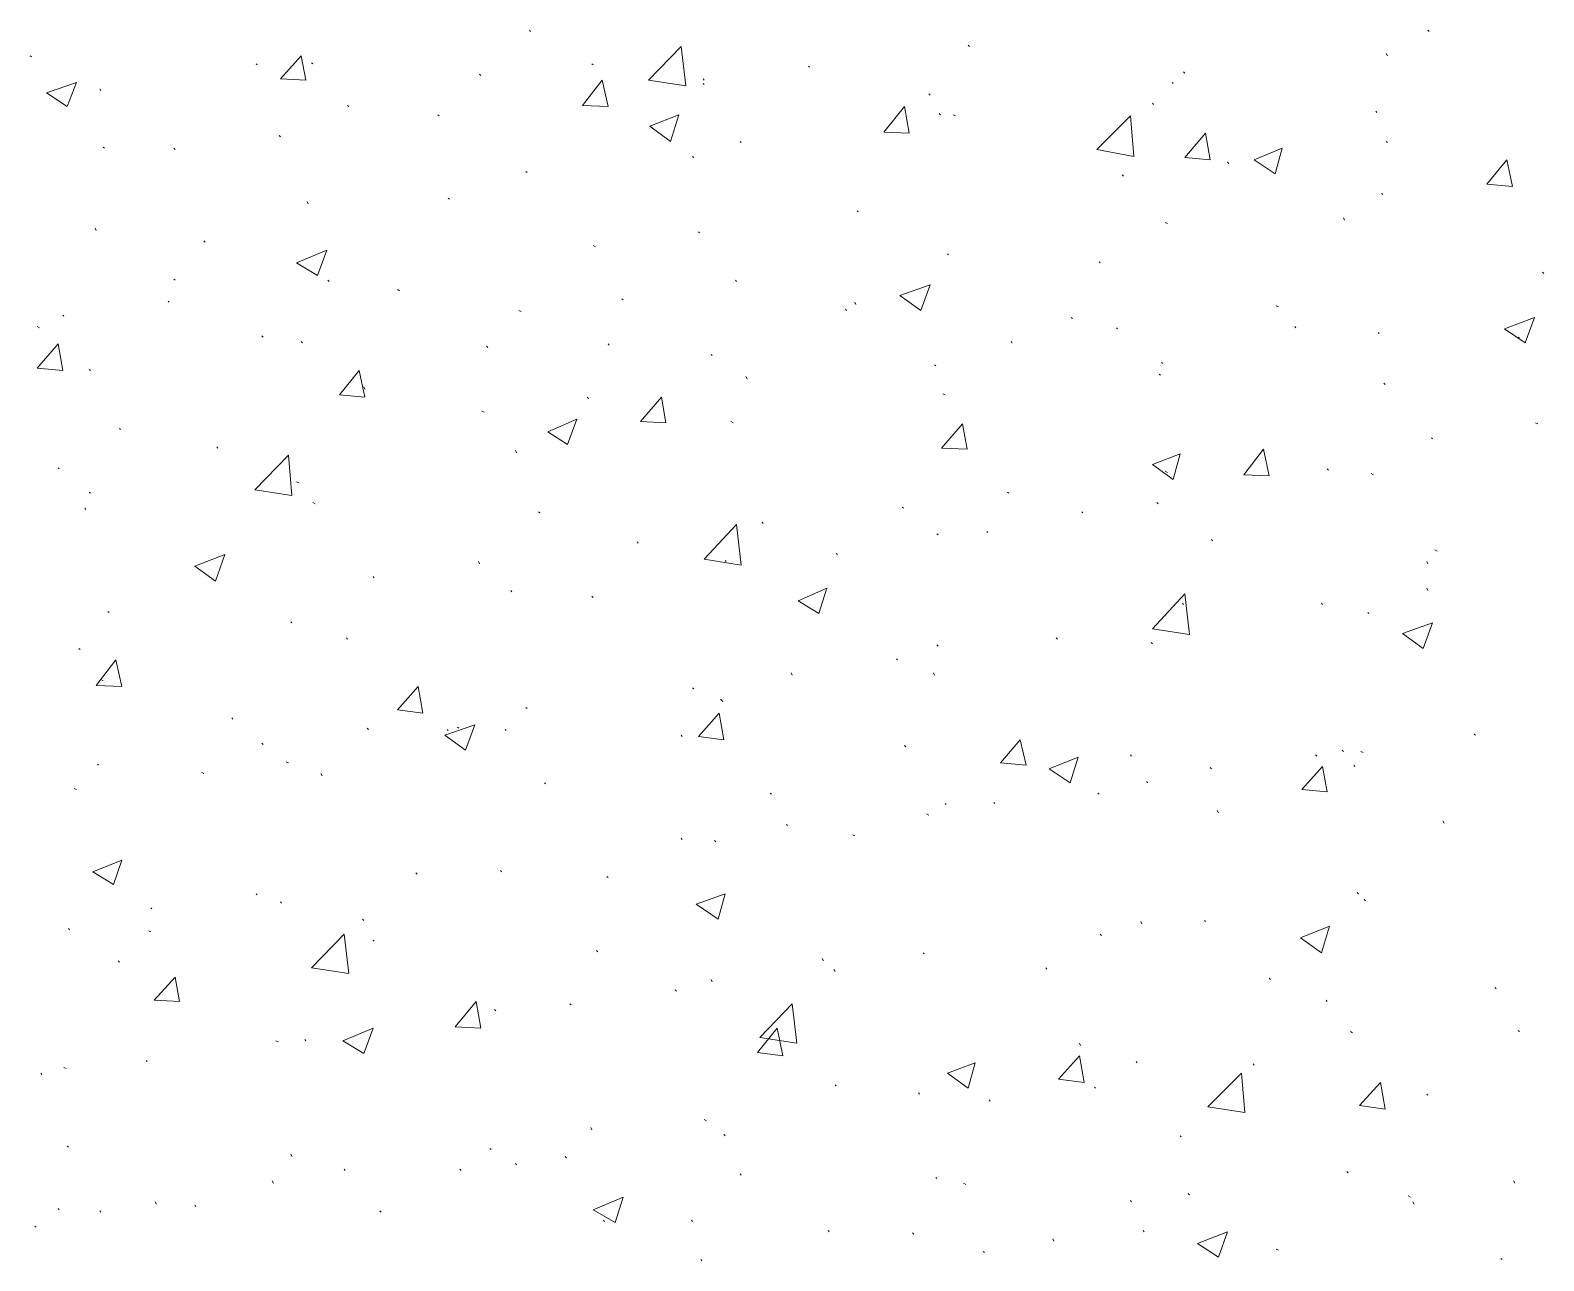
# Model space of a CAD drawing. Header units: millimetres. Extents: x 2928 to 3112, y 1220 to 1280.
# Drawn here: x 2955.228 to 2957.407, y 1245.792 to 1247.564 of the extents above; entities that cross this region are included whole.
import ezdxf

# ---------------------------------------------------------------- set-up
doc = ezdxf.new("R2010")
doc.units = ezdxf.units.MM

msp = doc.modelspace()

# ---------------------------------------------------------------- linework, layer by layer
at = {"color": 92, "linetype": 'Continuous', "lineweight": 13, "true_color": 0x00b800}
for points in [[(2955.94819, 1247.56204), (2955.94653, 1247.56371), (2955.94653, 1247.56371)], [(2957.24154, 1247.56204), (2957.23988, 1247.56371), (2957.23988, 1247.56371)], [(2956.1182, 1247.49204), (2956.16486, 1247.54038), (2956.16486, 1247.54038)], [(2956.17153, 1247.48371), (2956.16486, 1247.54038), (2956.16486, 1247.54038)], [(2956.57987, 1247.54038), (2956.5782, 1247.54204), (2956.5782, 1247.54204)], [(2957.18154, 1247.52704), (2957.17988, 1247.53038), (2957.17988, 1247.53038)], [(2955.22985, 1247.52538), (2955.22818, 1247.52704), (2955.22818, 1247.52704)], [(2955.55485, 1247.51371), (2955.55319, 1247.51538), (2955.55319, 1247.51538)], [(2955.58819, 1247.49371), (2955.61819, 1247.52704), (2955.61819, 1247.52704)], [(2955.62485, 1247.49204), (2955.61819, 1247.52704), (2955.61819, 1247.52704)], [(2955.63486, 1247.51538), (2955.63319, 1247.51704), (2955.63319, 1247.51704)], [(2956.03819, 1247.51371), (2956.03653, 1247.51538), (2956.03653, 1247.51538)], [(2956.34987, 1247.51038), (2956.3482, 1247.51204), (2956.3482, 1247.51204)], [(2955.25152, 1247.47371), (2955.29485, 1247.48871), (2955.29485, 1247.48871)], [(2955.28152, 1247.45371), (2955.29485, 1247.48871), (2955.29485, 1247.48871)], [(2955.58819, 1247.49371), (2955.62485, 1247.49204), (2955.62485, 1247.49204)], [(2955.87653, 1247.49871), (2955.87486, 1247.50038), (2955.87486, 1247.50038)], [(2956.02319, 1247.45538), (2956.05153, 1247.49204), (2956.05153, 1247.49204)], [(2956.05986, 1247.45371), (2956.05153, 1247.49204), (2956.05153, 1247.49204)], [(2956.1182, 1247.49204), (2956.17153, 1247.48371), (2956.17153, 1247.48371)], [(2956.1982, 1247.49204), (2956.19653, 1247.49371), (2956.19653, 1247.49371)], [(2956.1982, 1247.48538), (2956.19653, 1247.48704), (2956.19653, 1247.48704)], [(2956.87321, 1247.48704), (2956.87154, 1247.48871), (2956.87154, 1247.48871)], [(2956.88987, 1247.50204), (2956.88821, 1247.50371), (2956.88821, 1247.50371)], [(2955.25152, 1247.47371), (2955.28152, 1247.45371), (2955.28152, 1247.45371)], [(2955.32985, 1247.47704), (2955.32818, 1247.47871), (2955.32818, 1247.47871)], [(2956.5232, 1247.47038), (2956.52153, 1247.47204), (2956.52153, 1247.47204)], [(2955.68652, 1247.45371), (2955.68486, 1247.45538), (2955.68486, 1247.45538)], [(2955.81652, 1247.44038), (2955.81486, 1247.44204), (2955.81486, 1247.44204)], [(2956.02319, 1247.45538), (2956.05986, 1247.45371), (2956.05986, 1247.45371)], [(2956.11986, 1247.42538), (2956.16153, 1247.44204), (2956.16153, 1247.44204)], [(2956.14986, 1247.40371), (2956.16153, 1247.44204), (2956.16153, 1247.44204)], [(2956.45653, 1247.41704), (2956.48653, 1247.45371), (2956.48653, 1247.45371)], [(2956.4932, 1247.41538), (2956.48653, 1247.45371), (2956.48653, 1247.45371)], [(2956.5382, 1247.44204), (2956.53653, 1247.44371), (2956.53653, 1247.44371)], [(2956.55987, 1247.44038), (2956.55653, 1247.44204), (2956.55653, 1247.44204)], [(2956.84487, 1247.45704), (2956.84321, 1247.45871), (2956.84321, 1247.45871)], [(2957.16654, 1247.44538), (2957.16488, 1247.44704), (2957.16488, 1247.44704)], [(2956.11986, 1247.42538), (2956.14986, 1247.40371), (2956.14986, 1247.40371)], [(2956.7632, 1247.39204), (2956.81154, 1247.44038), (2956.81154, 1247.44038)], [(2956.81654, 1247.38204), (2956.81154, 1247.44038), (2956.81154, 1247.44038)], [(2955.58819, 1247.41038), (2955.58652, 1247.41204), (2955.58652, 1247.41204)], [(2956.25153, 1247.40204), (2956.24986, 1247.40371), (2956.24986, 1247.40371)], [(2956.45653, 1247.41704), (2956.4932, 1247.41538), (2956.4932, 1247.41538)], [(2956.88987, 1247.38038), (2956.91987, 1247.41538), (2956.91987, 1247.41538)], [(2956.92654, 1247.37704), (2956.91987, 1247.41538), (2956.91987, 1247.41538)], [(2957.18154, 1247.40204), (2957.17988, 1247.40371), (2957.17988, 1247.40371)], [(2955.33485, 1247.39371), (2955.33318, 1247.39538), (2955.33318, 1247.39538)], [(2955.43652, 1247.39204), (2955.43485, 1247.39371), (2955.43485, 1247.39371)], [(2956.1832, 1247.38038), (2956.18153, 1247.38204), (2956.18153, 1247.38204)], [(2956.7632, 1247.39204), (2956.81654, 1247.38204), (2956.81654, 1247.38204)], [(2956.88987, 1247.38038), (2956.92654, 1247.37704), (2956.92654, 1247.37704)], [(2956.98987, 1247.37704), (2957.02988, 1247.39371), (2957.02988, 1247.39371)], [(2956.98987, 1247.37704), (2957.01987, 1247.35704), (2957.01987, 1247.35704)], [(2957.01987, 1247.35704), (2957.02988, 1247.39371), (2957.02988, 1247.39371)], [(2957.32488, 1247.34204), (2957.35321, 1247.37704), (2957.35321, 1247.37704)], [(2957.36155, 1247.33871), (2957.35321, 1247.37704), (2957.35321, 1247.37704)], [(2955.94319, 1247.35871), (2955.94153, 1247.36037), (2955.94153, 1247.36037)], [(2956.80154, 1247.35371), (2956.79987, 1247.35537), (2956.79987, 1247.35537)], [(2956.95321, 1247.37204), (2956.95154, 1247.37371), (2956.95154, 1247.37371)], [(2957.32488, 1247.34204), (2957.36155, 1247.33871), (2957.36155, 1247.33871)], [(2955.62819, 1247.31371), (2955.62652, 1247.31704), (2955.62652, 1247.31704)], [(2955.83152, 1247.32037), (2955.82986, 1247.32204), (2955.82986, 1247.32204)], [(2957.17488, 1247.32704), (2957.17321, 1247.32871), (2957.17321, 1247.32871)], [(2956.41987, 1247.30204), (2956.4182, 1247.30371), (2956.4182, 1247.30371)], [(2957.11988, 1247.29037), (2957.11821, 1247.29371), (2957.11821, 1247.29371)], [(2955.32318, 1247.27537), (2955.32152, 1247.27871), (2955.32152, 1247.27871)], [(2956.19153, 1247.27204), (2956.18986, 1247.27371), (2956.18986, 1247.27371)], [(2956.86487, 1247.28537), (2956.86154, 1247.28704), (2956.86154, 1247.28704)], [(2955.47985, 1247.25871), (2955.47819, 1247.26037), (2955.47819, 1247.26037)], [(2955.61152, 1247.22871), (2955.65486, 1247.24704), (2955.65486, 1247.24704)], [(2955.64152, 1247.21037), (2955.65486, 1247.24704), (2955.65486, 1247.24704)], [(2956.04153, 1247.25204), (2956.03819, 1247.25371), (2956.03819, 1247.25371)], [(2955.61152, 1247.22871), (2955.64152, 1247.21037), (2955.64152, 1247.21037)], [(2956.54987, 1247.24037), (2956.5482, 1247.24204), (2956.5482, 1247.24204)], [(2956.7682, 1247.22871), (2956.76654, 1247.23037), (2956.76654, 1247.23037)], [(2955.43652, 1247.20371), (2955.43485, 1247.20537), (2955.43485, 1247.20537)], [(2955.65819, 1247.20204), (2955.65652, 1247.20371), (2955.65652, 1247.20371)], [(2956.24486, 1247.20204), (2956.2432, 1247.20371), (2956.2432, 1247.20371)], [(2957.40655, 1247.21371), (2957.40488, 1247.21537), (2957.40488, 1247.21537)], [(2955.75986, 1247.18871), (2955.75652, 1247.19037), (2955.75652, 1247.19037)], [(2956.47987, 1247.18204), (2956.5232, 1247.19704), (2956.5232, 1247.19704)], [(2956.47987, 1247.18204), (2956.50987, 1247.16037), (2956.50987, 1247.16037)], [(2956.50987, 1247.16037), (2956.5232, 1247.19704), (2956.5232, 1247.19704)], [(2955.42819, 1247.17204), (2955.42652, 1247.17371), (2955.42652, 1247.17371)], [(2955.93486, 1247.15871), (2955.93153, 1247.16037), (2955.93153, 1247.16037)], [(2956.08153, 1247.17537), (2956.07986, 1247.17704), (2956.07986, 1247.17704)], [(2956.4032, 1247.16037), (2956.40153, 1247.16204), (2956.40153, 1247.16204)], [(2956.41653, 1247.16871), (2956.41487, 1247.17204), (2956.41487, 1247.17204)], [(2957.02487, 1247.16537), (2957.02154, 1247.16704), (2957.02154, 1247.16704)], [(2955.24152, 1247.13537), (2955.23818, 1247.13704), (2955.23818, 1247.13704)], [(2955.27652, 1247.15204), (2955.27485, 1247.15371), (2955.27485, 1247.15371)], [(2956.7282, 1247.14871), (2956.72654, 1247.15037), (2956.72654, 1247.15037)], [(2957.04988, 1247.13537), (2957.04821, 1247.13704), (2957.04821, 1247.13704)], [(2957.34988, 1247.13371), (2957.39321, 1247.15037), (2957.39321, 1247.15037)], [(2957.37988, 1247.1137), (2957.39321, 1247.15037), (2957.39321, 1247.15037)], [(2955.56319, 1247.12204), (2955.56152, 1247.1237), (2955.56152, 1247.1237)], [(2955.61985, 1247.1137), (2955.61819, 1247.11537), (2955.61819, 1247.11537)], [(2956.64154, 1247.1137), (2956.63987, 1247.11537), (2956.63987, 1247.11537)], [(2956.7932, 1247.13371), (2956.79154, 1247.13537), (2956.79154, 1247.13537)], [(2957.16988, 1247.12704), (2957.16821, 1247.1287), (2957.16821, 1247.1287)], [(2957.34988, 1247.13371), (2957.37988, 1247.1137), (2957.37988, 1247.1137)], [(2957.37155, 1247.12037), (2957.36988, 1247.12204), (2957.36988, 1247.12204)], [(2955.23818, 1247.07704), (2955.26818, 1247.11204), (2955.26818, 1247.11204)], [(2955.27485, 1247.0737), (2955.26818, 1247.11204), (2955.26818, 1247.11204)], [(2955.88653, 1247.10704), (2955.88486, 1247.1087), (2955.88486, 1247.1087)], [(2956.06153, 1247.11037), (2956.05986, 1247.11204), (2956.05986, 1247.11204)], [(2956.20986, 1247.09537), (2956.2082, 1247.09704), (2956.2082, 1247.09704)], [(2955.23818, 1247.07704), (2955.27485, 1247.0737), (2955.27485, 1247.0737)], [(2955.31485, 1247.0737), (2955.31318, 1247.07537), (2955.31318, 1247.07537)], [(2955.67319, 1247.0387), (2955.70152, 1247.0737), (2955.70152, 1247.0737)], [(2955.70986, 1247.03537), (2955.70152, 1247.0737), (2955.70152, 1247.0737)], [(2956.53153, 1247.08037), (2956.52987, 1247.08204), (2956.52987, 1247.08204)], [(2956.85821, 1247.0837), (2956.85654, 1247.08537), (2956.85654, 1247.08537)], [(2955.70986, 1247.04704), (2955.70819, 1247.05037), (2955.70819, 1247.05037)], [(2956.25986, 1247.06204), (2956.2582, 1247.06537), (2956.2582, 1247.06537)], [(2956.85487, 1247.06704), (2956.85321, 1247.0687), (2956.85321, 1247.0687)], [(2957.17821, 1247.0537), (2957.17654, 1247.05537), (2957.17654, 1247.05537)], [(2955.67319, 1247.0387), (2955.70986, 1247.03537), (2955.70986, 1247.03537)], [(2956.03153, 1247.0337), (2956.02986, 1247.03537), (2956.02986, 1247.03537)], [(2956.10653, 1247.00037), (2956.13653, 1247.03537), (2956.13653, 1247.03537)], [(2956.1432, 1246.9987), (2956.13653, 1247.03537), (2956.13653, 1247.03537)], [(2956.54487, 1247.0387), (2956.54153, 1247.04037), (2956.54153, 1247.04037)], [(2955.88153, 1247.0137), (2955.87819, 1247.01537), (2955.87819, 1247.01537)], [(2955.35818, 1246.9887), (2955.35652, 1246.99037), (2955.35652, 1246.99037)], [(2955.97319, 1246.98537), (2956.01486, 1247.0037), (2956.01486, 1247.0037)], [(2955.97319, 1246.98537), (2956.00153, 1246.96704), (2956.00153, 1246.96704)], [(2956.00153, 1246.96704), (2956.01486, 1247.0037), (2956.01486, 1247.0037)], [(2956.10653, 1247.00037), (2956.1432, 1246.9987), (2956.1432, 1246.9987)], [(2956.23986, 1246.9987), (2956.23653, 1247.00037), (2956.23653, 1247.00037)], [(2956.53987, 1246.96204), (2956.56987, 1246.99704), (2956.56987, 1246.99704)], [(2956.57654, 1246.96037), (2956.56987, 1246.99704), (2956.56987, 1246.99704)], [(2957.39821, 1246.99704), (2957.39488, 1246.9987), (2957.39488, 1246.9987)], [(2955.49819, 1246.96204), (2955.49652, 1246.9637), (2955.49652, 1246.9637)], [(2956.53987, 1246.96204), (2956.57654, 1246.96037), (2956.57654, 1246.96037)], [(2957.24654, 1246.97537), (2957.24488, 1246.97704), (2957.24488, 1246.97704)], [(2955.55152, 1246.90204), (2955.59985, 1246.95204), (2955.59985, 1246.95204)], [(2955.60485, 1246.8937), (2955.59985, 1246.95204), (2955.59985, 1246.95204)], [(2955.92819, 1246.95537), (2955.92653, 1246.9587), (2955.92653, 1246.9587)], [(2956.84321, 1246.9387), (2956.88321, 1246.9537), (2956.88321, 1246.9537)], [(2956.87321, 1246.91704), (2956.88321, 1246.9537), (2956.88321, 1246.9537)], [(2956.97487, 1246.9237), (2957.00321, 1246.96037), (2957.00321, 1246.96037)], [(2957.01154, 1246.92204), (2957.00321, 1246.96037), (2957.00321, 1246.96037)], [(2955.26985, 1246.93204), (2955.26818, 1246.9337), (2955.26818, 1246.9337)], [(2956.84321, 1246.9387), (2956.87321, 1246.91704), (2956.87321, 1246.91704)], [(2956.86487, 1246.92704), (2956.86154, 1246.9287), (2956.86154, 1246.9287)], [(2956.97487, 1246.9237), (2957.01154, 1246.92204), (2957.01154, 1246.92204)], [(2957.09654, 1246.93037), (2957.09488, 1246.93204), (2957.09488, 1246.93204)], [(2957.16154, 1246.9237), (2957.15821, 1246.92537), (2957.15821, 1246.92537)], [(2955.31485, 1246.89704), (2955.31318, 1246.8987), (2955.31318, 1246.8987)], [(2955.55152, 1246.90204), (2955.60485, 1246.8937), (2955.60485, 1246.8937)], [(2955.61485, 1246.91204), (2955.61152, 1246.9137), (2955.61152, 1246.9137)], [(2956.63654, 1246.89704), (2956.63487, 1246.8987), (2956.63487, 1246.8987)], [(2955.30818, 1246.8737), (2955.30652, 1246.87537), (2955.30652, 1246.87537)], [(2955.63819, 1246.88203), (2955.63486, 1246.8837), (2955.63486, 1246.8837)], [(2956.48487, 1246.87537), (2956.4832, 1246.87703), (2956.4832, 1246.87703)], [(2956.85154, 1246.88203), (2956.84987, 1246.8837), (2956.84987, 1246.8837)], [(2955.96153, 1246.8687), (2955.95986, 1246.87037), (2955.95986, 1246.87037)], [(2956.2832, 1246.8537), (2956.28153, 1246.85537), (2956.28153, 1246.85537)], [(2956.7432, 1246.8687), (2956.74154, 1246.87037), (2956.74154, 1246.87037)], [(2956.1982, 1246.80203), (2956.24486, 1246.85203), (2956.24486, 1246.85203)], [(2956.25153, 1246.7937), (2956.24486, 1246.85203), (2956.24486, 1246.85203)], [(2956.53487, 1246.83703), (2956.5332, 1246.8387), (2956.5332, 1246.8387)], [(2956.60654, 1246.84037), (2956.60487, 1246.84203), (2956.60487, 1246.84203)], [(2955.46485, 1246.79203), (2955.50819, 1246.8087), (2955.50819, 1246.8087)], [(2955.49485, 1246.77037), (2955.50819, 1246.8087), (2955.50819, 1246.8087)], [(2956.1032, 1246.82537), (2956.10153, 1246.82703), (2956.10153, 1246.82703)], [(2956.38987, 1246.8087), (2956.3882, 1246.81037), (2956.3882, 1246.81037)], [(2956.92987, 1246.8287), (2956.92821, 1246.83037), (2956.92821, 1246.83037)], [(2957.25321, 1246.8137), (2957.24988, 1246.81537), (2957.24988, 1246.81537)], [(2955.46485, 1246.79203), (2955.49485, 1246.77037), (2955.49485, 1246.77037)], [(2955.87486, 1246.79537), (2955.87319, 1246.7987), (2955.87319, 1246.7987)], [(2956.1982, 1246.80203), (2956.25153, 1246.7937), (2956.25153, 1246.7937)], [(2956.22986, 1246.7987), (2956.2282, 1246.80037), (2956.2282, 1246.80037)], [(2957.23988, 1246.79537), (2957.23821, 1246.7987), (2957.23821, 1246.7987)], [(2955.72319, 1246.77537), (2955.72152, 1246.77703), (2955.72152, 1246.77703)], [(2955.92153, 1246.75537), (2955.91986, 1246.75703), (2955.91986, 1246.75703)], [(2956.03819, 1246.74703), (2956.03653, 1246.7487), (2956.03653, 1246.7487)], [(2956.3332, 1246.74203), (2956.37487, 1246.76037), (2956.37487, 1246.76037)], [(2956.3632, 1246.7237), (2956.37487, 1246.76037), (2956.37487, 1246.76037)], [(2956.84321, 1246.70203), (2956.88987, 1246.75203), (2956.88987, 1246.75203)], [(2956.89654, 1246.6937), (2956.88987, 1246.75203), (2956.88987, 1246.75203)], [(2957.23988, 1246.75703), (2957.23821, 1246.76037), (2957.23821, 1246.76037)], [(2955.34152, 1246.72537), (2955.33985, 1246.72703), (2955.33985, 1246.72703)], [(2956.3332, 1246.74203), (2956.3632, 1246.7237), (2956.3632, 1246.7237)], [(2956.88821, 1246.73703), (2956.88654, 1246.7387), (2956.88654, 1246.7387)], [(2957.08821, 1246.73703), (2957.08654, 1246.7387), (2957.08654, 1246.7387)], [(2957.15488, 1246.7237), (2957.15321, 1246.72537), (2957.15321, 1246.72537)], [(2955.60485, 1246.71037), (2955.60319, 1246.71203), (2955.60319, 1246.71203)], [(2956.84321, 1246.70203), (2956.89654, 1246.6937), (2956.89654, 1246.6937)], [(2957.20321, 1246.69537), (2957.24654, 1246.71037), (2957.24654, 1246.71037)], [(2957.23321, 1246.6737), (2957.24654, 1246.71037), (2957.24654, 1246.71037)], [(2955.68486, 1246.68703), (2955.68319, 1246.6887), (2955.68319, 1246.6887)], [(2956.53487, 1246.67703), (2956.5332, 1246.6787), (2956.5332, 1246.6787)], [(2956.70654, 1246.68703), (2956.70487, 1246.6887), (2956.70487, 1246.6887)], [(2956.84321, 1246.68037), (2956.84154, 1246.68203), (2956.84154, 1246.68203)], [(2957.20321, 1246.69537), (2957.23321, 1246.6737), (2957.23321, 1246.6737)], [(2955.29985, 1246.67203), (2955.29818, 1246.6737), (2955.29818, 1246.6737)], [(2955.32318, 1246.62036), (2955.35152, 1246.65703), (2955.35152, 1246.65703)], [(2955.35985, 1246.6187), (2955.35152, 1246.65703), (2955.35152, 1246.65703)], [(2956.47653, 1246.65703), (2956.47487, 1246.6587), (2956.47487, 1246.6587)], [(2956.32486, 1246.63536), (2956.3232, 1246.6387), (2956.3232, 1246.6387)], [(2956.52987, 1246.63536), (2956.5282, 1246.6387), (2956.5282, 1246.6387)], [(2955.32318, 1246.62036), (2955.35985, 1246.6187), (2955.35985, 1246.6187)], [(2955.33318, 1246.62703), (2955.32985, 1246.6287), (2955.32985, 1246.6287)], [(2955.75652, 1246.58536), (2955.78652, 1246.6187), (2955.78652, 1246.6187)], [(2955.79319, 1246.58036), (2955.78652, 1246.6187), (2955.78652, 1246.6187)], [(2956.1832, 1246.61536), (2956.18153, 1246.61703), (2956.18153, 1246.61703)], [(2956.22486, 1246.59703), (2956.22153, 1246.60036), (2956.22153, 1246.60036)], [(2955.51985, 1246.57203), (2955.51819, 1246.5737), (2955.51819, 1246.5737)], [(2955.75652, 1246.58536), (2955.79319, 1246.58036), (2955.79319, 1246.58036)], [(2955.94319, 1246.58703), (2955.94153, 1246.5887), (2955.94153, 1246.5887)], [(2956.18986, 1246.54703), (2956.21986, 1246.58036), (2956.21986, 1246.58036)], [(2956.22653, 1246.54203), (2956.21986, 1246.58036), (2956.21986, 1246.58036)], [(2955.71486, 1246.55703), (2955.71319, 1246.5587), (2955.71319, 1246.5587)], [(2955.82486, 1246.5487), (2955.86819, 1246.5637), (2955.86819, 1246.5637)], [(2955.82486, 1246.5487), (2955.85486, 1246.52703), (2955.85486, 1246.52703)], [(2955.82986, 1246.55536), (2955.82819, 1246.55703), (2955.82819, 1246.55703)], [(2955.84486, 1246.5587), (2955.84319, 1246.56036), (2955.84319, 1246.56036)], [(2955.85486, 1246.52703), (2955.86819, 1246.5637), (2955.86819, 1246.5637)], [(2955.91319, 1246.55536), (2955.91153, 1246.55703), (2955.91153, 1246.55703)], [(2956.16653, 1246.54703), (2956.16486, 1246.5487), (2956.16486, 1246.5487)], [(2957.30821, 1246.5487), (2957.30655, 1246.55036), (2957.30655, 1246.55036)], [(2955.56319, 1246.53536), (2955.56152, 1246.53703), (2955.56152, 1246.53703)], [(2956.18986, 1246.54703), (2956.22653, 1246.54203), (2956.22653, 1246.54203)], [(2956.4882, 1246.53203), (2956.48653, 1246.5337), (2956.48653, 1246.5337)], [(2956.62487, 1246.5087), (2956.6532, 1246.54203), (2956.6532, 1246.54203)], [(2956.66154, 1246.50536), (2956.6532, 1246.54203), (2956.6532, 1246.54203)], [(2957.11821, 1246.52536), (2957.11654, 1246.52703), (2957.11654, 1246.52703)], [(2955.32652, 1246.50536), (2955.32485, 1246.50703), (2955.32485, 1246.50703)], [(2955.59985, 1246.5087), (2955.59652, 1246.51036), (2955.59652, 1246.51036)], [(2956.62487, 1246.5087), (2956.66154, 1246.50536), (2956.66154, 1246.50536)], [(2956.69487, 1246.50036), (2956.73654, 1246.51703), (2956.73654, 1246.51703)], [(2956.72487, 1246.48036), (2956.73654, 1246.51703), (2956.73654, 1246.51703)], [(2956.81321, 1246.5187), (2956.81154, 1246.52036), (2956.81154, 1246.52036)], [(2957.07988, 1246.5187), (2957.07821, 1246.52036), (2957.07821, 1246.52036)], [(2957.13488, 1246.5037), (2957.13321, 1246.50536), (2957.13321, 1246.50536)], [(2957.14654, 1246.5237), (2957.14321, 1246.52536), (2957.14321, 1246.52536)], [(2955.47819, 1246.4937), (2955.47485, 1246.49536), (2955.47485, 1246.49536)], [(2955.64819, 1246.49036), (2955.64652, 1246.4937), (2955.64652, 1246.4937)], [(2956.69487, 1246.50036), (2956.72487, 1246.48036), (2956.72487, 1246.48036)], [(2956.83654, 1246.48036), (2956.83487, 1246.48203), (2956.83487, 1246.48203)], [(2956.92821, 1246.50036), (2956.92654, 1246.50203), (2956.92654, 1246.50203)], [(2957.05821, 1246.47036), (2957.08821, 1246.5037), (2957.08821, 1246.5037)], [(2957.09488, 1246.46703), (2957.08821, 1246.5037), (2957.08821, 1246.5037)], [(2955.29485, 1246.47036), (2955.29152, 1246.47203), (2955.29152, 1246.47203)], [(2955.96986, 1246.4787), (2955.96819, 1246.48036), (2955.96819, 1246.48036)], [(2956.29486, 1246.4637), (2956.2932, 1246.46536), (2956.2932, 1246.46536)], [(2956.76654, 1246.4637), (2956.76487, 1246.46536), (2956.76487, 1246.46536)], [(2957.05821, 1246.47036), (2957.09488, 1246.46703), (2957.09488, 1246.46703)], [(2956.54653, 1246.4487), (2956.54487, 1246.45036), (2956.54487, 1246.45036)], [(2956.61654, 1246.45036), (2956.61487, 1246.45203), (2956.61487, 1246.45203)], [(2956.93821, 1246.43703), (2956.93654, 1246.44036), (2956.93654, 1246.44036)], [(2956.3182, 1246.41869), (2956.31653, 1246.42036), (2956.31653, 1246.42036)], [(2956.52153, 1246.4337), (2956.5182, 1246.43536), (2956.5182, 1246.43536)], [(2957.26321, 1246.42203), (2957.26155, 1246.42536), (2957.26155, 1246.42536)], [(2956.16653, 1246.39869), (2956.16486, 1246.40036), (2956.16486, 1246.40036)], [(2956.21486, 1246.39536), (2956.2132, 1246.39703), (2956.2132, 1246.39703)], [(2956.41487, 1246.40369), (2956.41153, 1246.40536), (2956.41153, 1246.40536)], [(2955.31818, 1246.35203), (2955.35985, 1246.36869), (2955.35985, 1246.36869)], [(2955.31818, 1246.35203), (2955.34818, 1246.33369), (2955.34818, 1246.33369)], [(2955.34818, 1246.33369), (2955.35985, 1246.36869), (2955.35985, 1246.36869)], [(2955.90653, 1246.35203), (2955.90486, 1246.35369), (2955.90486, 1246.35369)], [(2955.78486, 1246.34869), (2955.78319, 1246.35036), (2955.78319, 1246.35036)], [(2956.05986, 1246.34369), (2956.05819, 1246.34536), (2956.05819, 1246.34536)], [(2955.55485, 1246.31869), (2955.55319, 1246.32036), (2955.55319, 1246.32036)], [(2955.58985, 1246.30703), (2955.58819, 1246.30869), (2955.58819, 1246.30869)], [(2956.18653, 1246.30536), (2956.2282, 1246.32036), (2956.2282, 1246.32036)], [(2956.2182, 1246.28369), (2956.2282, 1246.32036), (2956.2282, 1246.32036)], [(2957.13988, 1246.32036), (2957.13821, 1246.32203), (2957.13821, 1246.32203)], [(2957.14988, 1246.31036), (2957.14821, 1246.31203), (2957.14821, 1246.31203)], [(2955.40319, 1246.29869), (2955.40152, 1246.30036), (2955.40152, 1246.30036)], [(2956.18653, 1246.30536), (2956.2182, 1246.28369), (2956.2182, 1246.28369)], [(2955.28485, 1246.26869), (2955.28318, 1246.27036), (2955.28318, 1246.27036)], [(2955.40152, 1246.26536), (2955.39819, 1246.26703), (2955.39819, 1246.26703)], [(2955.70819, 1246.28203), (2955.70652, 1246.28369), (2955.70652, 1246.28369)], [(2956.82821, 1246.27703), (2956.82654, 1246.28036), (2956.82654, 1246.28036)], [(2956.91987, 1246.28036), (2956.91821, 1246.28203), (2956.91821, 1246.28203)], [(2957.05654, 1246.25703), (2957.09821, 1246.27369), (2957.09821, 1246.27369)], [(2957.08654, 1246.23536), (2957.09821, 1246.27369), (2957.09821, 1246.27369)], [(2955.63319, 1246.21369), (2955.67986, 1246.26203), (2955.67986, 1246.26203)], [(2955.68652, 1246.20536), (2955.67986, 1246.26203), (2955.67986, 1246.26203)], [(2955.72319, 1246.25203), (2955.72152, 1246.25369), (2955.72152, 1246.25369)], [(2956.76987, 1246.26036), (2956.7682, 1246.26203), (2956.7682, 1246.26203)], [(2957.05654, 1246.25703), (2957.08654, 1246.23536), (2957.08654, 1246.23536)], [(2955.35652, 1246.22203), (2955.35485, 1246.22369), (2955.35485, 1246.22369)], [(2956.04486, 1246.23703), (2956.04319, 1246.23869), (2956.04319, 1246.23869)], [(2956.36987, 1246.22369), (2956.3682, 1246.22703), (2956.3682, 1246.22703)], [(2956.51487, 1246.23369), (2956.5132, 1246.23536), (2956.5132, 1246.23536)], [(2955.40652, 1246.16702), (2955.43652, 1246.20036), (2955.43652, 1246.20036)], [(2955.44319, 1246.16536), (2955.43652, 1246.20036), (2955.43652, 1246.20036)], [(2955.63319, 1246.21369), (2955.68652, 1246.20536), (2955.68652, 1246.20536)], [(2956.38653, 1246.20869), (2956.38487, 1246.21203), (2956.38487, 1246.21203)], [(2956.69154, 1246.21203), (2956.68987, 1246.21369), (2956.68987, 1246.21369)], [(2956.1582, 1246.18036), (2956.15653, 1246.18202), (2956.15653, 1246.18202)], [(2956.20986, 1246.19369), (2956.2082, 1246.19703), (2956.2082, 1246.19703)], [(2957.01321, 1246.19703), (2957.01154, 1246.19869), (2957.01154, 1246.19869)], [(2957.33821, 1246.18369), (2957.33655, 1246.18536), (2957.33655, 1246.18536)], [(2955.40652, 1246.16702), (2955.44319, 1246.16536), (2955.44319, 1246.16536)], [(2955.83986, 1246.12869), (2955.86986, 1246.16536), (2955.86986, 1246.16536)], [(2955.87653, 1246.12702), (2955.86986, 1246.16536), (2955.86986, 1246.16536)], [(2956.00653, 1246.16036), (2956.00486, 1246.16202), (2956.00486, 1246.16202)], [(2956.2782, 1246.11369), (2956.32486, 1246.16202), (2956.32486, 1246.16202)], [(2956.33153, 1246.10536), (2956.32486, 1246.16202), (2956.32486, 1246.16202)], [(2957.09488, 1246.16536), (2957.09321, 1246.16702), (2957.09321, 1246.16702)], [(2955.89819, 1246.15202), (2955.89653, 1246.15369), (2955.89653, 1246.15369)], [(2955.67819, 1246.10869), (2955.72152, 1246.12702), (2955.72152, 1246.12702)], [(2955.70819, 1246.09036), (2955.72152, 1246.12702), (2955.72152, 1246.12702)], [(2955.83986, 1246.12869), (2955.87653, 1246.12702), (2955.87653, 1246.12702)], [(2956.27486, 1246.09202), (2956.3032, 1246.12702), (2956.3032, 1246.12702)], [(2956.2782, 1246.11369), (2956.33153, 1246.10536), (2956.33153, 1246.10536)], [(2956.31153, 1246.08702), (2956.3032, 1246.12702), (2956.3032, 1246.12702)], [(2957.13154, 1246.12036), (2957.12821, 1246.12202), (2957.12821, 1246.12202)], [(2957.37155, 1246.12202), (2957.36988, 1246.12369), (2957.36988, 1246.12369)], [(2955.58485, 1246.10702), (2955.58152, 1246.10869), (2955.58152, 1246.10869)], [(2955.62485, 1246.10869), (2955.62319, 1246.11036), (2955.62319, 1246.11036)], [(2955.67819, 1246.10869), (2955.70819, 1246.09036), (2955.70819, 1246.09036)], [(2956.27486, 1246.09202), (2956.31153, 1246.08702), (2956.31153, 1246.08702)], [(2956.73987, 1246.10202), (2956.7382, 1246.10536), (2956.7382, 1246.10536)], [(2955.27985, 1246.06869), (2955.27652, 1246.07036), (2955.27652, 1246.07036)], [(2955.39652, 1246.07869), (2955.39485, 1246.08036), (2955.39485, 1246.08036)], [(2956.5482, 1246.06202), (2956.5882, 1246.07702), (2956.5882, 1246.07702)], [(2956.5782, 1246.04036), (2956.5882, 1246.07702), (2956.5882, 1246.07702)], [(2956.7082, 1246.05369), (2956.7382, 1246.08702), (2956.7382, 1246.08702)], [(2956.74487, 1246.04869), (2956.7382, 1246.08702), (2956.7382, 1246.08702)], [(2956.82154, 1246.07702), (2956.81987, 1246.07869), (2956.81987, 1246.07869)], [(2956.98987, 1246.07369), (2956.98821, 1246.07536), (2956.98821, 1246.07536)], [(2955.24485, 1246.06036), (2955.24318, 1246.06202), (2955.24318, 1246.06202)], [(2956.5482, 1246.06202), (2956.5782, 1246.04036), (2956.5782, 1246.04036)], [(2956.7082, 1246.05369), (2956.74487, 1246.04869), (2956.74487, 1246.04869)], [(2956.92321, 1246.01369), (2956.97154, 1246.06202), (2956.97154, 1246.06202)], [(2956.97654, 1246.00536), (2956.97154, 1246.06202), (2956.97154, 1246.06202)], [(2957.14154, 1246.01536), (2957.17154, 1246.04869), (2957.17154, 1246.04869)], [(2957.17821, 1246.01036), (2957.17154, 1246.04869), (2957.17154, 1246.04869)], [(2956.3882, 1246.04369), (2956.38653, 1246.04536), (2956.38653, 1246.04536)], [(2956.5082, 1246.03202), (2956.50653, 1246.03369), (2956.50653, 1246.03369)], [(2956.76154, 1246.04036), (2956.75987, 1246.04202), (2956.75987, 1246.04202)], [(2957.23988, 1246.03036), (2957.23821, 1246.03202), (2957.23821, 1246.03202)], [(2956.60987, 1246.02202), (2956.6082, 1246.02369), (2956.6082, 1246.02369)], [(2956.92321, 1246.01369), (2956.97654, 1246.00536), (2956.97654, 1246.00536)], [(2957.14154, 1246.01536), (2957.17821, 1246.01036), (2957.17821, 1246.01036)], [(2956.03653, 1245.98036), (2956.03486, 1245.98369), (2956.03486, 1245.98369)], [(2956.20153, 1245.99369), (2956.1982, 1245.99536), (2956.1982, 1245.99536)], [(2956.2282, 1245.97202), (2956.22653, 1245.97369), (2956.22653, 1245.97369)], [(2956.88487, 1245.97036), (2956.88321, 1245.97202), (2956.88321, 1245.97202)], [(2955.28318, 1245.95535), (2955.28152, 1245.95702), (2955.28152, 1245.95702)], [(2955.60485, 1245.94202), (2955.60319, 1245.94535), (2955.60319, 1245.94535)], [(2955.89153, 1245.95202), (2955.88986, 1245.95369), (2955.88986, 1245.95369)], [(2955.99986, 1245.94035), (2955.99819, 1245.94202), (2955.99819, 1245.94202)], [(2955.68152, 1245.92202), (2955.67986, 1245.92369), (2955.67986, 1245.92369)], [(2955.84819, 1245.92202), (2955.84652, 1245.92369), (2955.84652, 1245.92369)], [(2955.92819, 1245.93035), (2955.92653, 1245.93202), (2955.92653, 1245.93202)], [(2956.25153, 1245.91535), (2956.24986, 1245.91702), (2956.24986, 1245.91702)], [(2957.12488, 1245.91869), (2957.12321, 1245.92035), (2957.12321, 1245.92035)], [(2955.57819, 1245.90369), (2955.57652, 1245.90702), (2955.57652, 1245.90702)], [(2956.5332, 1245.91035), (2956.53153, 1245.91202), (2956.53153, 1245.91202)], [(2956.57487, 1245.90202), (2956.57154, 1245.90369), (2956.57154, 1245.90369)], [(2957.36488, 1245.90369), (2957.36321, 1245.90702), (2957.36321, 1245.90702)], [(2955.40985, 1245.87369), (2955.40819, 1245.87702), (2955.40819, 1245.87702)], [(2955.46652, 1245.87035), (2955.46485, 1245.87202), (2955.46485, 1245.87202)], [(2956.03819, 1245.86535), (2956.08153, 1245.88369), (2956.08153, 1245.88369)], [(2956.06986, 1245.84702), (2956.08153, 1245.88369), (2956.08153, 1245.88369)], [(2956.81321, 1245.87702), (2956.81154, 1245.87869), (2956.81154, 1245.87869)], [(2956.89654, 1245.88702), (2956.89487, 1245.88869), (2956.89487, 1245.88869)], [(2957.21488, 1245.88369), (2957.21154, 1245.88535), (2957.21154, 1245.88535)], [(2957.21988, 1245.87369), (2957.21821, 1245.87702), (2957.21821, 1245.87702)], [(2955.26985, 1245.86535), (2955.26818, 1245.86702), (2955.26818, 1245.86702)], [(2955.32985, 1245.86202), (2955.32818, 1245.86369), (2955.32818, 1245.86369)], [(2955.73319, 1245.86202), (2955.73152, 1245.86369), (2955.73152, 1245.86369)], [(2956.03819, 1245.86535), (2956.06986, 1245.84702), (2956.06986, 1245.84702)], [(2956.05486, 1245.84869), (2956.05319, 1245.85035), (2956.05319, 1245.85035)], [(2956.18153, 1245.84869), (2956.17986, 1245.85035), (2956.17986, 1245.85035)], [(2955.23652, 1245.84035), (2955.23485, 1245.84202), (2955.23485, 1245.84202)], [(2956.3782, 1245.83369), (2956.37653, 1245.83535), (2956.37653, 1245.83535)], [(2956.49987, 1245.83035), (2956.4982, 1245.83202), (2956.4982, 1245.83202)], [(2956.83154, 1245.83369), (2956.82987, 1245.83535), (2956.82987, 1245.83535)], [(2956.90821, 1245.81702), (2956.95154, 1245.83369), (2956.95154, 1245.83369)], [(2956.93821, 1245.79702), (2956.95154, 1245.83369), (2956.95154, 1245.83369)], [(2956.70154, 1245.82035), (2956.69987, 1245.82369), (2956.69987, 1245.82369)], [(2956.90821, 1245.81702), (2956.93821, 1245.79702), (2956.93821, 1245.79702)], [(2957.02487, 1245.80702), (2957.02154, 1245.80869), (2957.02154, 1245.80869)], [(2956.19486, 1245.79202), (2956.1932, 1245.79369), (2956.1932, 1245.79369)], [(2956.60154, 1245.80369), (2956.59987, 1245.80535), (2956.59987, 1245.80535)], [(2957.34655, 1245.79369), (2957.34488, 1245.79535), (2957.34488, 1245.79535)]]:
    msp.add_lwpolyline(points, dxfattribs=at)

doc.saveas('drawing.dxf')
